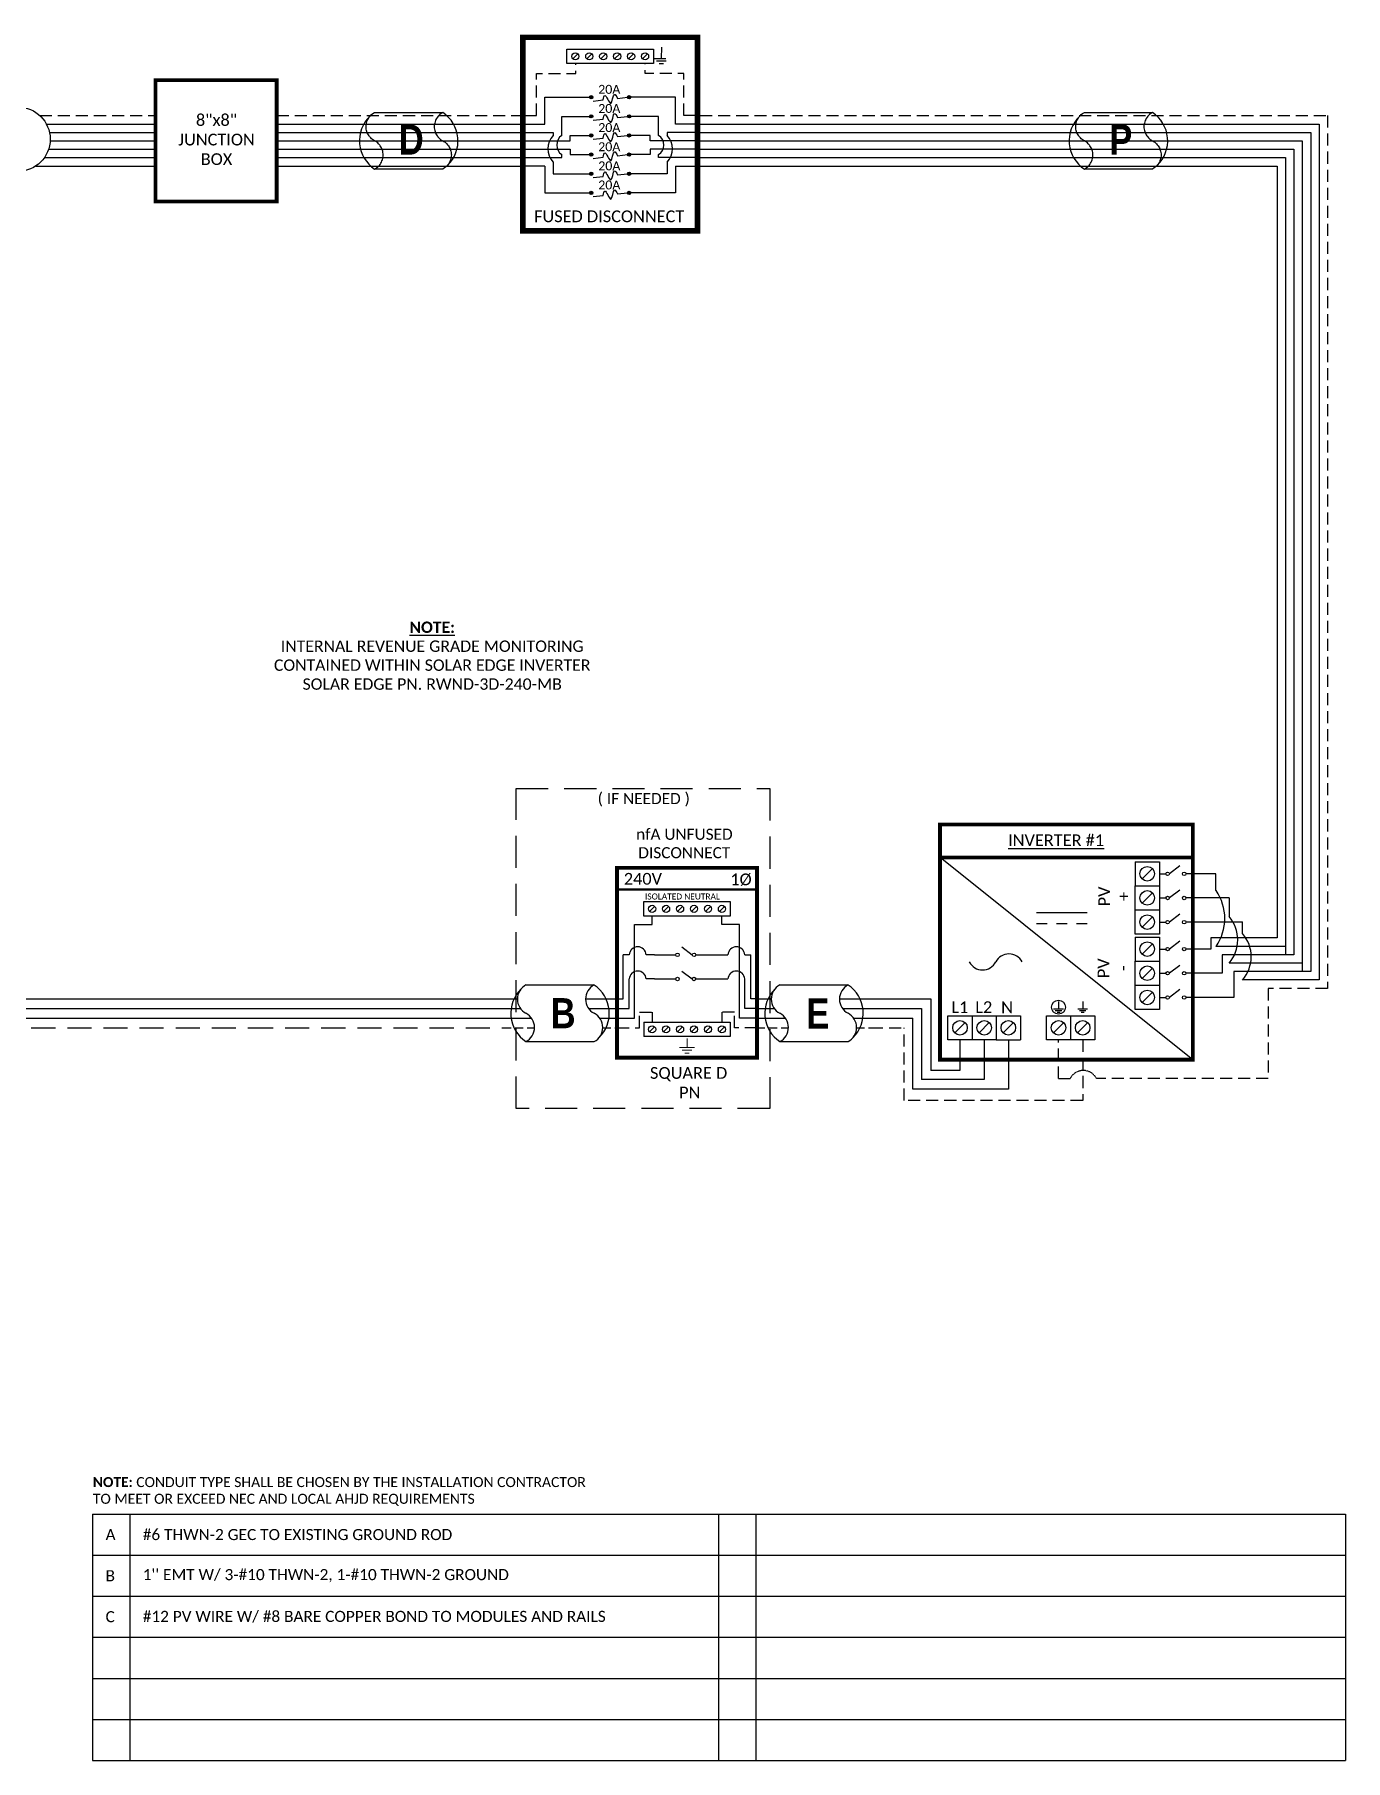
# Model space of a CAD drawing. Header units: feet. Extents: x 14992 to 15605, y 21610 to 22154.
# Drawn here: x 15197 to 15605, y 21611 to 22149 of the extents above; entities that cross this region are included whole.
import ezdxf

# ---------------------------------------------------------------- set-up
doc = ezdxf.new("R2010")
doc.units = ezdxf.units.FT
doc.header["$MEASUREMENT"] = 0
doc.linetypes.add('DASHED', pattern=[0.75, 0.5, -0.25])
doc.linetypes.add('HIDDEN', pattern=[0.375, 0.25, -0.125])
doc.layers.add('TEXT', color=7, linetype='Continuous')
doc.styles.add('ONE LINE TXT', font='techb___.ttf')
doc.styles.get("Standard").update_dxf_attribs({"font": 'calibri.ttf'})

# ---------------------------------------------------------------- blocks, each defined once
blk = doc.blocks.new('*U18')
at = {"color": 7, "linetype": 'Continuous'}
for p, q in [((-7.14, 13.31), (-28.39, 13.31)), ((-28.39, -4.31), (-7.14, -4.31))]:
    blk.add_line(p, q, dxfattribs=at)
at = {"color": 7}
for p, q in [((-35.53, 9), (-31.05, 9)), ((-9.81, 9), (0, 9))]:
    blk.add_line(p, q, dxfattribs=at)
at = {"color": 10}
for p, q in [((-35.53, 6), (-30.11, 6)), ((-8.87, 6), (0, 6))]:
    blk.add_line(p, q, dxfattribs=at)
at = {"color": 253}
for p, q in [((-35.53, 3), (-26.66, 3)), ((-5.41, 3), (0, 3))]:
    blk.add_line(p, q, dxfattribs=at)
at = {"color": 92, "linetype": 'HIDDEN', "ltscale": 10}
for p, q in [((-4.48, 0), (0, 0)), ((-35.53, 0), (-25.72, 0))]:
    blk.add_line(p, q, dxfattribs=at)
at = {"color": 7, "linetype": 'Continuous'}
for centre, start, end in [((-22.54, 4.5), 133.9732, 236.4265), ((-12.99, 4.5), 313.9732, 56.4265)]:
    blk.add_arc(centre, 10.58, start, end, dxfattribs=at)
at = {"linetype": 'Continuous'}
for centre, start, end in [((-26.08, 8.91), 117.6639, 242.3361), ((-4.83, 8.91), 117.6639, 242.3361), ((-30.7, 0.09), 297.6639, 62.3361), ((-9.45, 0.09), 297.6639, 62.3361)]:
    blk.add_arc(centre, 4.98, start, end, dxfattribs=at)
blk = doc.blocks.new('*U26')
at = {"color": 7}
blk.add_line((-79.14, 9), (0, 9), dxfattribs=at)
at = {"color": 10}
blk.add_line((-79.14, 6), (0, 6), dxfattribs=at)
at = {"color": 253}
blk.add_line((-79.14, 3), (0, 3), dxfattribs=at)
at = {"color": 92, "linetype": 'DASHED', "ltscale": 15}
blk.add_line((-79.14, 0), (0, 0), dxfattribs=at)
blk = doc.blocks.new('unfusedDisconnect')
at = {"lineweight": 50}
blk.add_line((-43.61, 43.06), (0, 43.06), dxfattribs=at)
at = {"color": 1, "linetype": 'Continuous'}
for p, q in [((-35.27, 34.78), (-35.27, 39.32)), ((-35.27, 39.32), (-8.32, 39.32)), ((-8.32, 39.32), (-8.32, 34.78)), ((-8.32, 34.78), (-35.27, 34.78)), ((-31.89, 22.73), (-25.32, 22.73)), ((-23.43, 25.18), (-20.16, 22.74)), ((-19.08, 22.73), (-11.7, 22.73)), ((-23.43, 17.65), (-20.16, 15.2)), ((-31.89, 15.2), (-25.32, 15.2)), ((-19.08, 15.2), (-11.7, 15.19)), ((-35.27, 1.76), (-8.32, 1.76)), ((-35.27, 1.76), (-35.27, -2.78)), ((-8.32, 1.76), (-8.32, -2.78)), ((-8.32, -2.78), (-35.27, -2.78))]:
    blk.add_line(p, q, dxfattribs=at)
at = {"color": 4, "linetype": 'Continuous'}
for p, q in [((-31.89, 37.83), (-33.46, 36.26)), ((-27.53, 37.83), (-29.11, 36.26)), ((-23.18, 37.83), (-24.76, 36.26)), ((-18.83, 37.83), (-20.41, 36.26)), ((-14.48, 37.83), (-16.06, 36.26)), ((-10.13, 37.83), (-11.7, 36.26)), ((-31.89, 0.28), (-33.46, -1.3)), ((-27.53, 0.28), (-29.11, -1.3)), ((-23.18, 0.28), (-24.76, -1.3)), ((-18.83, 0.28), (-20.41, -1.3)), ((-14.48, 0.28), (-16.06, -1.3)), ((-10.13, 0.28), (-11.7, -1.3))]:
    blk.add_line(p, q, dxfattribs=at)
at = {"color": 253, "linetype": 'Continuous'}
for p, q in [((-32.67, 32.17), (-32.67, 34.78)), ((-10.92, 32.17), (-10.92, 34.78)), ((-38.16, 3), (-38.16, 32.17)), ((-38.16, 32.17), (-32.67, 32.17)), ((-5.43, 32.17), (-10.92, 32.17)), ((-5.43, 3), (-5.43, 32.17)), ((-43.61, 3), (-38.16, 3)), ((0, 3), (-5.43, 3))]:
    blk.add_line(p, q, dxfattribs=at)
at = {"color": 7, "linetype": 'Continuous'}
for p, q in [((-41.66, 9), (-41.66, 22.73)), ((-39.8, 22.73), (-41.66, 22.73)), ((-31.89, 22.73), (-34.52, 22.73)), ((-11.7, 22.73), (-9.07, 22.73)), ((-3.79, 22.73), (-1.93, 22.73)), ((-1.93, 9), (-1.93, 22.73))]:
    blk.add_line(p, q, dxfattribs=at)
at = {"color": 10, "linetype": 'Continuous'}
for p, q in [((-39.8, 6), (-39.8, 15.2)), ((-31.89, 15.2), (-34.52, 15.2)), ((-11.7, 15.2), (-9.07, 15.2)), ((-3.79, 6), (-3.79, 15.2)), ((-43.61, 6), (-39.8, 6)), ((0, 6), (-3.79, 6))]:
    blk.add_line(p, q, dxfattribs=at)
at = {"color": 7}
for p, q in [((-43.61, 9), (-41.66, 9)), ((0, 9), (-1.93, 9))]:
    blk.add_line(p, q, dxfattribs=at)
at = {"color": 92, "linetype": 'HIDDEN', "ltscale": 15}
for p, q in [((-43.61, 0), (-36.58, 0)), ((-36.58, 0), (-36.58, 4.9)), ((-36.58, 4.9), (-32.67, 4.9)), ((-32.67, 4.9), (-32.67, 1.76)), ((-7.01, 4.9), (-10.92, 4.9)), ((-10.92, 4.9), (-10.92, 1.76)), ((-7.01, 0), (-7.01, 4.9)), ((0, 0), (-7.01, 0))]:
    blk.add_line(p, q, dxfattribs=at)
at = {"lineweight": 50, "const_width": 1.19}
blk.add_lwpolyline([(-43.61, -9.34), (-43.61, 49.84), (0, 49.84), (0, -9.34)], close=True, dxfattribs=at)
at = {"color": 92, "linetype": 'Continuous', "lineweight": 5, "ltscale": 0.05, "flags": 128}
for points in [[(-21.8, -3.32), (-21.8, -6.17)], [(-24.14, -6.17), (-19.45, -6.17)], [(-20.27, -7.03), (-23.32, -7.03)], [(-21.08, -7.9), (-22.51, -7.9)]]:
    blk.add_lwpolyline(points, dxfattribs=at)
at = {"color": 4, "linetype": 'Continuous'}
for centre in [(-32.67, 37.05), (-28.32, 37.05), (-23.97, 37.05), (-19.62, 37.05), (-15.27, 37.05), (-10.92, 37.05), (-32.67, -0.51), (-28.32, -0.51), (-23.97, -0.51), (-19.62, -0.51), (-15.27, -0.51), (-10.92, -0.51)]:
    blk.add_circle(centre, 1.11, dxfattribs=at)
at = {"color": 1, "linetype": 'Continuous'}
for centre in [(-24.78, 22.73), (-19.62, 22.73), (-24.78, 15.2), (-19.62, 15.2)]:
    blk.add_circle(centre, 0.541, dxfattribs=at)
at = {"color": 7, "linetype": 'Continuous'}
for centre in [(-37.16, 22.58), (-6.43, 22.58)]:
    blk.add_arc(centre, 2.64, 3.2819, 176.7181, dxfattribs=at)
at = {"color": 10, "linetype": 'Continuous'}
for centre in [(-37.16, 15.04), (-6.43, 15.04)]:
    blk.add_arc(centre, 2.64, 3.2819, 176.7181, dxfattribs=at)
at = {"color": 4, "linetype": 'Continuous'}
blk.add_text('ISOLATED NEUTRAL', height=1.8743, dxfattribs=at).set_placement((-34.91, 39.97))
at = {"color": 1}
for s, width, gutter_width, heights, insert, char_height, attachment_point in [('\\A1;\\pi17.559;nfA UNFUSED\\P\\pi18.229;DISCONNECT', 64.922, 0, [11.89], (-55.21, 62.04), 3.4544, 1), ('240V', 0.1481, 0.75, [0], (-35.55, 46.4), 3.658, 5), ('1Ø', 0.1481, 0.75, [0], (-4.98, 46.1), 3.658, 5), ('\\A1;\\pi13.903,t32.191;SQUARE D\\P\\pi22.981,t41.269;PN', 51.6906, 0.203, [45.94], (-47.25, -12.27), 3.6576, 1)]:
    blk.add_mtext_dynamic_manual_height_columns(s, width=width, gutter_width=gutter_width, heights=heights, dxfattribs=dict(at, insert=insert, char_height=char_height, attachment_point=attachment_point))
blk = doc.blocks.new('*U20')
at = {"color": 10, "linetype": 'DASHED', "ltscale": 20}
blk.add_lwpolyline([(-75.05, 74.56), (3.97, 74.56), (3.97, -25.17), (-75.05, -25.17)], close=True, dxfattribs=at)
at = {"color": 7}
for name, p in [('unfusedDisconnect', (0, 0)), ('*U18', (-43.61, 0))]:
    blk.add_blockref(name, p, dxfattribs=at)
at = {"color": 10, "insert": (-50.86, 73.16), "char_height": 3.4544, "attachment_point": 1}
blk.add_mtext_dynamic_manual_height_columns('\\A1;\\pi1.2092;( IF NEEDED )', width=30.7523, gutter_width=0, heights=[6.58], dxfattribs=at)
at = {"color": 1, "linetype": 'Continuous', "insert": (-64.3, 9.22), "char_height": 9.3833, "attachment_point": 1, "style": 'ONE LINE TXT'}
blk.add_mtext_dynamic_manual_height_columns('{\\W1;\\C256;B}', width=0.1385, gutter_width=2.13, heights=[0], dxfattribs=at)
blk = doc.blocks.new('*U30')
at = {"color": 7}
blk.add_line((-79.14, 9), (0, 9), dxfattribs=at)
at = {"color": 10}
blk.add_line((-79.14, 6), (0, 6), dxfattribs=at)
at = {"color": 253}
blk.add_line((-79.14, 3), (0, 3), dxfattribs=at)
at = {"color": 92, "linetype": 'DASHED', "ltscale": 15}
blk.add_line((-79.14, 0), (0, 0), dxfattribs=at)
at = {"color": 1, "insert": (-22.08, 115.96), "char_height": 3.5433, "attachment_point": 5}
blk.add_mtext_dynamic_manual_height_columns('{\\fCalibri|b1|i0|c0|p34;\\LNOTE:\\P}INTERNAL REVENUE GRADE MONITORING\\PCONTAINED WITHIN SOLAR EDGE INVERTER\\PSOLAR EDGE PN. RWND-3D-240-MB', width=99.534, gutter_width=7.17, heights=[0], dxfattribs=at)
blk = doc.blocks.new('*T19')
at = {"linetype": 'ByBlock', "lineweight": -2, "transparency": 16777216}
for p, q in [((0, 0), (390.51, 0)), ((0, 0), (0, -76.8)), ((11.58, 0), (11.58, -76.8)), ((195.1, 0), (195.1, -76.8)), ((206.68, 0), (206.68, -76.8)), ((390.51, 0), (390.51, -76.8)), ((0, -12.8), (390.51, -12.8)), ((0, -25.61), (390.51, -25.61)), ((0, -38.41), (390.51, -38.41)), ((0, -51.22), (390.51, -51.22)), ((0, -64.02), (390.51, -64.02)), ((0, -76.8), (390.51, -76.8))]:
    blk.add_line(p, q, dxfattribs=at)
at = {"color": 0, "linetype": 'Continuous', "transparency": 16777216, "char_height": 3.4544, "attachment_point": 4}
for s, insert, width in [('{\\fCalibri|b0|i0|c0;A', (4.06, -6.4), 3.4544), ('{\\fCalibri|b0|i0|c0;#6 THWN-2 GEC TO EXISTING GROUND ROD', (15.65, -6.4), 175.3856), ('{\\fCalibri|b0|i0|c0;', (199.16, -6.4), 3.4544), ('{\\fCalibri|b0|i0|c0;', (210.74, -6.4), 175.7027), ('{\\fCalibri|b0|i0|c0;B', (4.06, -19.21), 3.4544), ("{\\fCalibri|b0|i0|c0;1'' EMT W/ 3-#10 THWN-2, 1-#10 THWN-2 GROUND", (15.65, -19.21), 175.3856), ('{\\fCalibri|b0|i0|c0;', (199.16, -19.21), 3.4544), ('{\\fCalibri|b0|i0|c0;', (210.74, -19.21), 175.7027), ('{\\fCalibri|b0|i0|c0;C', (4.06, -32.01), 3.4544), ('{\\fCalibri|b0|i0|c0;#12 PV WIRE W/ #8 BARE COPPER BOND TO MODULES AND RAILS', (15.65, -32.01), 175.3856), ('{\\fCalibri|b0|i0|c0;', (199.16, -32.01), 3.4544), ('{\\fCalibri|b0|i0|c0;', (210.74, -32.01), 175.7027), ('{\\fCalibri|b0|i0|c0;', (4.06, -44.82), 3.4544), ('{\\fCalibri|b0|i0|c0;', (15.65, -44.82), 175.3856), ('{\\fCalibri|b0|i0|c0;', (199.16, -44.82), 3.4544), ('{\\fCalibri|b0|i0|c0;', (210.74, -44.82), 175.7027), ('{\\fCalibri|b0|i0|c0;', (4.06, -57.62), 3.4544), ('{\\fCalibri|b0|i0|c0;', (15.65, -57.62), 175.3856), ('{\\fCalibri|b0|i0|c0;', (199.16, -57.62), 3.4544), ('{\\fCalibri|b0|i0|c0;', (210.74, -57.62), 175.7027), ('{\\fCalibri|b0|i0|c0;', (4.06, -70.41), 3.4544), ('{\\fCalibri|b0|i0|c0;', (15.65, -70.41), 175.3856), ('{\\fCalibri|b0|i0|c0;', (199.16, -70.41), 3.4544), ('{\\fCalibri|b0|i0|c0;', (210.74, -70.41), 175.7027)]:
    blk.add_mtext(s, dxfattribs=dict(at, insert=insert, width=width))
blk = doc.blocks.new('8x8box')
at = {"lineweight": 50, "const_width": 1.19}
blk.add_lwpolyline([(37.78, 0), (0, 0), (0, 37.78), (37.78, 37.78)], close=True, dxfattribs=at)
at = {"color": 1, "insert": (19.03, 19.26), "char_height": 3.6576, "attachment_point": 5}
blk.add_mtext_dynamic_manual_height_columns('8"x8"  JUNCTION BOX ', width=0.4767, gutter_width=7.17, heights=[0], dxfattribs=at)
blk = doc.blocks.new('3 STRING FUSED DISCONNECT')
at = {"linetype": 'Continuous'}
h = blk.add_hatch(color=1, dxfattribs=at)
h.dxf.hatch_style = 1
edge = h.paths.add_edge_path()
edge.add_arc((21.34, 41.65), 0.513, 0, 360)
h = blk.add_hatch(color=1, dxfattribs=at)
h.dxf.hatch_style = 1
edge = h.paths.add_edge_path()
edge.add_arc((33.12, 41.65), 0.513, 0, 360)
h = blk.add_hatch(color=1, dxfattribs=at)
h.dxf.hatch_style = 1
edge = h.paths.add_edge_path()
edge.add_arc((21.34, 35.69), 0.513, 0, 360)
h = blk.add_hatch(color=1, dxfattribs=at)
h.dxf.hatch_style = 1
edge = h.paths.add_edge_path()
edge.add_arc((33.12, 35.69), 0.513, 0, 360)
h = blk.add_hatch(color=1, dxfattribs=at)
h.dxf.hatch_style = 1
edge = h.paths.add_edge_path()
edge.add_arc((21.34, 29.73), 0.513, 0, 360)
h = blk.add_hatch(color=1, dxfattribs=at)
h.dxf.hatch_style = 1
edge = h.paths.add_edge_path()
edge.add_arc((33.12, 29.73), 0.513, 0, 360)
h = blk.add_hatch(color=1, dxfattribs=at)
h.dxf.hatch_style = 1
edge = h.paths.add_edge_path()
edge.add_arc((21.34, 23.77), 0.513, 0, 360)
h = blk.add_hatch(color=1, dxfattribs=at)
h.dxf.hatch_style = 1
edge = h.paths.add_edge_path()
edge.add_arc((33.12, 23.77), 0.513, 0, 360)
h = blk.add_hatch(color=1, dxfattribs=at)
h.dxf.hatch_style = 1
edge = h.paths.add_edge_path()
edge.add_arc((21.34, 17.8), 0.513, 0, 360)
h = blk.add_hatch(color=1, dxfattribs=at)
h.dxf.hatch_style = 1
edge = h.paths.add_edge_path()
edge.add_arc((33.12, 17.8), 0.513, 0, 360)
h = blk.add_hatch(color=1, dxfattribs=at)
h.dxf.hatch_style = 1
edge = h.paths.add_edge_path()
edge.add_arc((21.34, 11.84), 0.513, 0, 360)
h = blk.add_hatch(color=1, dxfattribs=at)
h.dxf.hatch_style = 1
edge = h.paths.add_edge_path()
edge.add_arc((33.12, 11.84), 0.513, 0, 360)
at = {"color": 1, "linetype": 'Continuous'}
for p, q in [((13.76, 52.12), (13.76, 56.66)), ((13.76, 56.66), (40.7, 56.66)), ((40.7, 56.66), (40.7, 52.12)), ((40.7, 52.12), (13.76, 52.12)), ((21.94, 40.47), (25.04, 40.81)), ((29.51, 41.3), (32.61, 41.65)), ((21.95, 34.51), (25.05, 34.85)), ((29.52, 35.34), (32.62, 35.69)), ((21.95, 28.54), (25.05, 28.89)), ((29.52, 29.38), (32.62, 29.73)), ((21.94, 22.58), (25.04, 22.93)), ((29.51, 23.42), (32.61, 23.77)), ((21.95, 16.62), (25.05, 16.97)), ((29.52, 17.46), (32.62, 17.8)), ((21.95, 10.66), (25.05, 11.01)), ((29.52, 11.5), (32.62, 11.84))]:
    blk.add_line(p, q, dxfattribs=at)
at = {"color": 4, "linetype": 'Continuous'}
for p, q in [((17.14, 55.18), (15.57, 53.6)), ((21.49, 55.18), (19.92, 53.6)), ((25.84, 55.18), (24.27, 53.6)), ((30.19, 55.18), (28.62, 53.6)), ((34.54, 55.18), (32.97, 53.6)), ((38.89, 55.18), (37.32, 53.6))]:
    blk.add_line(p, q, dxfattribs=at)
at = {"color": 92, "linetype": 'HIDDEN', "ltscale": 15}
for p, q in [((0.83, 35.92), (4.26, 35.92)), ((53.64, 35.92), (50.2, 35.92))]:
    blk.add_line(p, q, dxfattribs=at)
at = {"color": 7, "linetype": 'Continuous'}
for p, q in [((6.89, 20.19), (6.89, 11.84)), ((47.58, 20.19), (47.58, 11.84)), ((6.89, 11.84), (14.75, 11.84)), ((47.58, 11.84), (39.71, 11.84))]:
    blk.add_line(p, q, dxfattribs=at)
at = {"lineweight": 50, "const_width": 1.71}
blk.add_lwpolyline([(54.46, 0), (0, 0), (0, 60.34), (54.46, 60.34)], close=True, dxfattribs=at)
blk.add_lwpolyline([(54.46, 0), (0, 0), (0, 60.34), (54.46, 60.34)], close=True, dxfattribs=at)
at = {"color": 92, "linetype": 'HIDDEN', "ltscale": 15, "flags": 128}
for points in [[(43.18, 57.24), (43.17, 53.74)], [(4.26, 35.92), (4.26, 49.04), (16.54, 49.04), (16.54, 52.12)], [(50.2, 35.92), (50.2, 49.04), (38.11, 49.04), (38.11, 52.12)], [(40.83, 53.74), (45.51, 53.74)], [(44.7, 52.87), (41.64, 52.87)], [(43.89, 52.01), (42.46, 52.01)]]:
    blk.add_lwpolyline(points, dxfattribs=at)
at = {"color": 10, "linetype": 'Continuous', "flags": 128}
for points in [[(0, 33.3), (6.89, 33.3), (6.89, 41.65), (14.75, 41.65)], [(54.46, 33.3), (47.58, 33.3), (47.58, 41.65), (39.71, 41.65)], [(12.13, 29.73), (12.13, 35.69), (14.75, 35.69)], [(42.34, 29.73), (42.34, 35.69), (39.71, 35.69)], [(0, 28.06), (14.75, 28.06), (14.75, 29.73)], [(54.46, 28.06), (39.71, 28.06), (39.71, 29.73)], [(0, 22.81), (12.13, 22.81), (12.13, 23.77)], [(54.46, 22.81), (42.34, 22.81), (42.34, 23.77)]]:
    blk.add_lwpolyline(points, dxfattribs=at)
at = {"color": 1, "linetype": 'Continuous', "flags": 128}
for points in [[(14.75, 41.65), (21.34, 41.65)], [(39.71, 41.65), (33.12, 41.65)], [(14.75, 35.69), (21.34, 35.69)], [(14.75, 35.69), (21.34, 35.69)], [(39.71, 35.69), (33.12, 35.69)], [(39.71, 35.69), (33.12, 35.69)], [(14.75, 29.73), (21.34, 29.73)], [(14.75, 29.73), (21.34, 29.73)], [(39.71, 29.73), (33.12, 29.73)], [(39.71, 29.73), (33.12, 29.73)], [(14.75, 23.77), (21.34, 23.77)], [(14.75, 23.77), (21.34, 23.77)], [(39.71, 23.77), (33.12, 23.77)], [(39.71, 23.77), (33.12, 23.77)], [(14.75, 17.8), (21.34, 17.8)], [(14.75, 17.8), (21.34, 17.8)], [(39.71, 17.8), (33.12, 17.8)], [(39.71, 17.8), (33.12, 17.8)], [(14.75, 11.84), (21.34, 11.84)], [(39.71, 11.84), (33.12, 11.84)]]:
    blk.add_lwpolyline(points, dxfattribs=at)
at = {"color": 7, "linetype": 'Continuous', "flags": 128}
for points in [[(0, 30.68), (9.51, 30.68), (9.51, 29.73)], [(54.46, 30.68), (44.96, 30.68), (44.96, 29.73)], [(0, 25.43), (14.75, 25.43), (14.75, 23.77)], [(54.46, 25.43), (39.71, 25.43), (39.71, 23.77)], [(6.89, 20.19), (0, 20.19)], [(9.51, 21.46), (9.51, 17.8), (14.75, 17.8)], [(44.96, 21.46), (44.96, 17.8), (39.71, 17.8)], [(47.58, 20.19), (54.46, 20.19)]]:
    blk.add_lwpolyline(points, dxfattribs=at)
at = {"color": 4, "linetype": 'Continuous'}
for centre in [(16.36, 54.39), (20.71, 54.39), (25.06, 54.39), (29.41, 54.39), (33.76, 54.39), (38.11, 54.39)]:
    blk.add_circle(centre, 1.11, dxfattribs=at)
at = {"color": 1, "linetype": 'Continuous'}
for centre in [(21.34, 41.65), (33.12, 41.65), (21.34, 35.69), (33.12, 35.69), (21.34, 29.73), (33.12, 29.73), (21.34, 23.77), (33.12, 23.77), (21.34, 17.8), (33.12, 17.8), (21.34, 11.84), (33.12, 11.84)]:
    blk.add_circle(centre, 0.513, dxfattribs=at)
at = {"color": 7, "linetype": 'Continuous'}
for centre, start, end in [((13.73, 25.59), 135.6055, 224.3945), ((40.74, 25.59), 315.6055, 44.3945)]:
    blk.add_arc(centre, 5.91, start, end, dxfattribs=at)
at = {"color": 10, "linetype": 'Continuous'}
for centre, start, end in [((14.17, 26.75), 124.3567, 235.6433), ((40.3, 26.75), 304.3567, 55.6433)]:
    blk.add_arc(centre, 3.61, start, end, dxfattribs=at)
at = {"color": 1, "linetype": 'Continuous'}
for points in [[(25.04, 40.81), (25.55, 42.21), (27.42, 39.72), (28.57, 42.55), (29.51, 41.3)], [(25.05, 34.85), (25.56, 36.25), (27.43, 33.76), (28.58, 36.59), (29.52, 35.34)], [(25.05, 28.89), (25.56, 30.29), (27.43, 27.8), (28.58, 30.63), (29.52, 29.38)], [(25.04, 22.93), (25.55, 24.33), (27.42, 21.84), (28.57, 24.67), (29.51, 23.42)], [(25.05, 16.97), (25.56, 18.37), (27.43, 15.87), (28.58, 18.71), (29.52, 17.46)], [(25.05, 11.01), (25.56, 12.41), (27.43, 9.91), (28.58, 12.75), (29.52, 11.5)]]:
    blk.add_spline(points, degree=3, dxfattribs=at)
for p in [(23.5, 42.72), (23.51, 36.76), (23.51, 30.8), (23.5, 24.83), (23.51, 18.87), (23.51, 12.91)]:
    blk.add_text('20A', height=2.778, dxfattribs=at).set_placement(p)
at = {"color": 1, "insert": (26.91, 4.5), "char_height": 3.6576, "attachment_point": 5}
blk.add_mtext_dynamic_manual_height_columns('FUSED DISCONNECT', width=66.4289, gutter_width=7.17, heights=[0], dxfattribs=at)
blk = doc.blocks.new('*U24')
at = {"color": 7}
blk.add_lwpolyline([(-10.62, -8.81), (-10.06, -8.47), (-10.06, -8.47), (-10.06, -8.47), (-9.67, -8.16), (-9.38, -7.89), (-9.16, -7.65), (-8.95, -7.39), (-8.67, -6.98), (-8.49, -6.65), (-8.33, -6.29), (-8.2, -5.93), (-8.09, -5.55), (-8.02, -5.18), (-7.97, -4.8), (-7.96, -4.4), (-7.97, -4.02), (-8.02, -3.63), (-8.09, -3.26), (-8.2, -2.88), (-8.33, -2.53), (-8.49, -2.17), (-8.68, -1.83), (-8.87, -1.53), (-9.03, -1.33), (-9.12, -1.2), (-9.39, -0.91), (-9.65, -0.67), (-9.93, -0.44), (-10.26, -0.21), (-10.62, 0), (-10.98, 0.21), (-11.31, 0.44), (-11.6, 0.67), (-11.85, 0.91), (-12.12, 1.2), (-12.22, 1.33), (-12.37, 1.53), (-12.57, 1.83), (-12.76, 2.17), (-12.92, 2.53), (-13.05, 2.88), (-13.15, 3.26), (-13.23, 3.63), (-13.27, 4.02), (-13.29, 4.4), (-13.27, 4.8), (-13.23, 5.18), (-13.15, 5.55), (-13.05, 5.93), (-12.92, 6.29), (-12.75, 6.65), (-12.57, 6.98), (-12.29, 7.39), (-12.08, 7.65), (-11.86, 7.89), (-11.57, 8.16), (-11.19, 8.47), (-11.19, 8.47), (-11.19, 8.47), (-10.62, 8.81), (10.62, 8.81), (10.06, 8.47), (10.06, 8.47), (10.06, 8.47), (9.67, 8.16), (9.38, 7.89), (9.16, 7.65), (8.95, 7.39), (8.67, 6.98), (8.49, 6.65), (8.33, 6.29), (8.2, 5.93), (8.09, 5.55), (8.02, 5.18), (7.97, 4.8), (7.96, 4.4), (7.97, 4.02), (8.02, 3.63), (8.09, 3.26), (8.2, 2.88), (8.33, 2.53), (8.49, 2.17), (8.68, 1.83), (8.87, 1.53), (9.03, 1.33), (9.12, 1.2), (9.39, 0.91), (9.65, 0.67), (9.93, 0.44), (10.26, 0.21), (10.62, 0), (10.98, -0.21), (11.31, -0.44), (11.6, -0.67), (11.85, -0.91), (12.12, -1.2), (12.22, -1.33), (12.37, -1.53), (12.57, -1.83), (12.76, -2.17), (12.92, -2.53), (13.05, -2.88), (13.15, -3.26), (13.23, -3.63), (13.27, -4.02), (13.29, -4.4), (13.27, -4.8), (13.23, -5.18), (13.15, -5.55), (13.05, -5.93), (12.92, -6.29), (12.75, -6.65), (12.57, -6.98), (12.29, -7.39), (12.08, -7.65), (11.86, -7.89), (11.57, -8.16), (11.19, -8.47), (11.19, -8.47), (11.19, -8.47), (10.62, -8.81), (10.62, -8.81)], close=True, dxfattribs=at)
at = {"color": 7, "linetype": 'Continuous'}
for centre, start, end in [((-4.77, 0), 133.9732, 236.4265), ((4.77, 0), 313.9732, 56.4265)]:
    blk.add_arc(centre, 10.58, start, end, dxfattribs=at)
at = {"color": 1, "linetype": 'Continuous', "insert": (-2.84, 5.1), "char_height": 9.3833, "attachment_point": 1, "style": 'ONE LINE TXT'}
blk.add_mtext_dynamic_manual_height_columns('{\\W1;\\C256;P}', width=0.1385, gutter_width=2.13, heights=[0], dxfattribs=at)
blk = doc.blocks.new('*U23')
at = {"color": 7}
blk.add_lwpolyline([(-10.62, -8.81), (-10.06, -8.47), (-10.06, -8.47), (-10.06, -8.47), (-9.67, -8.16), (-9.38, -7.89), (-9.16, -7.65), (-8.95, -7.39), (-8.67, -6.98), (-8.49, -6.65), (-8.33, -6.29), (-8.2, -5.93), (-8.09, -5.55), (-8.02, -5.18), (-7.97, -4.8), (-7.96, -4.4), (-7.97, -4.02), (-8.02, -3.63), (-8.09, -3.26), (-8.2, -2.88), (-8.33, -2.53), (-8.49, -2.17), (-8.68, -1.83), (-8.87, -1.53), (-9.03, -1.33), (-9.12, -1.2), (-9.39, -0.91), (-9.65, -0.67), (-9.93, -0.44), (-10.26, -0.21), (-10.62, 0), (-10.98, 0.21), (-11.31, 0.44), (-11.6, 0.67), (-11.85, 0.91), (-12.12, 1.2), (-12.22, 1.33), (-12.37, 1.53), (-12.57, 1.83), (-12.76, 2.17), (-12.92, 2.53), (-13.05, 2.88), (-13.15, 3.26), (-13.23, 3.63), (-13.27, 4.02), (-13.29, 4.4), (-13.27, 4.8), (-13.23, 5.18), (-13.15, 5.55), (-13.05, 5.93), (-12.92, 6.29), (-12.75, 6.65), (-12.57, 6.98), (-12.29, 7.39), (-12.08, 7.65), (-11.86, 7.89), (-11.57, 8.16), (-11.19, 8.47), (-11.19, 8.47), (-11.19, 8.47), (-10.62, 8.81), (10.62, 8.81), (10.06, 8.47), (10.06, 8.47), (10.06, 8.47), (9.67, 8.16), (9.38, 7.89), (9.16, 7.65), (8.95, 7.39), (8.67, 6.98), (8.49, 6.65), (8.33, 6.29), (8.2, 5.93), (8.09, 5.55), (8.02, 5.18), (7.97, 4.8), (7.96, 4.4), (7.97, 4.02), (8.02, 3.63), (8.09, 3.26), (8.2, 2.88), (8.33, 2.53), (8.49, 2.17), (8.68, 1.83), (8.87, 1.53), (9.03, 1.33), (9.12, 1.2), (9.39, 0.91), (9.65, 0.67), (9.93, 0.44), (10.26, 0.21), (10.62, 0), (10.98, -0.21), (11.31, -0.44), (11.6, -0.67), (11.85, -0.91), (12.12, -1.2), (12.22, -1.33), (12.37, -1.53), (12.57, -1.83), (12.76, -2.17), (12.92, -2.53), (13.05, -2.88), (13.15, -3.26), (13.23, -3.63), (13.27, -4.02), (13.29, -4.4), (13.27, -4.8), (13.23, -5.18), (13.15, -5.55), (13.05, -5.93), (12.92, -6.29), (12.75, -6.65), (12.57, -6.98), (12.29, -7.39), (12.08, -7.65), (11.86, -7.89), (11.57, -8.16), (11.19, -8.47), (11.19, -8.47), (11.19, -8.47), (10.62, -8.81), (10.62, -8.81)], close=True, dxfattribs=at)
at = {"color": 7, "linetype": 'Continuous'}
for centre, start, end in [((-4.77, 0), 133.9732, 236.4265), ((4.77, 0), 313.9732, 56.4265)]:
    blk.add_arc(centre, 10.58, start, end, dxfattribs=at)
at = {"color": 1, "linetype": 'Continuous', "insert": (-3.09, 5.1), "char_height": 9.3833, "attachment_point": 1, "style": 'ONE LINE TXT'}
blk.add_mtext_dynamic_manual_height_columns('{\\W1;\\C256;D}', width=0.1385, gutter_width=2.13, heights=[0], dxfattribs=at)

msp = doc.modelspace()

# ---------------------------------------------------------------- linework, layer by layer
at = {"color": 10, "linetype": 'Continuous'}
for p, q in [((15200.49, 22120.71), (15234.49, 22120.71)), ((15272.27, 22120.71), (15348.99, 22120.71)), ((15404.28, 22120.71), (15597.18, 22120.71)), ((15597.18, 22120.71), (15597.17, 21853.88)), ((15201.68, 22115.47), (15234.49, 22115.47)), ((15272.27, 22115.47), (15348.99, 22115.47)), ((15404.28, 22115.47), (15591.93, 22115.47)), ((15591.93, 22115.47), (15591.93, 21856.5)), ((15199.88, 22110.23), (15234.49, 22110.23)), ((15272.27, 22110.23), (15348.99, 22110.23)), ((15404.28, 22110.23), (15586.69, 22110.23)), ((15586.69, 22110.23), (15586.69, 21861.74)), ((15565.04, 21886.99), (15555.66, 21886.99)), ((15565.04, 21881.73), (15565.04, 21886.99)), ((15569.1, 21879.46), (15555.66, 21879.46)), ((15569.1, 21879.46), (15569.1, 21873.63)), ((15573.29, 21871.92), (15555.66, 21871.92)), ((15573.29, 21868.39), (15573.29, 21871.98)), ((15586.69, 21864.36), (15565.04, 21864.36)), ((15591.93, 21859.12), (15569.1, 21859.12)), ((15597.17, 21853.88), (15573.29, 21853.88)), ((15457.5, 21845), (15473.26, 21845)), ((15473.26, 21845), (15473.26, 21822.81)), ((15492.79, 21835.21), (15492.79, 21822.81)), ((15492.79, 21822.81), (15473.26, 21822.81))]:
    msp.add_line(p, q, dxfattribs=at)
at = {"color": 7, "linetype": 'Continuous'}
for p, q in [((15201.19, 22112.85), (15234.49, 22112.85)), ((15201.46, 22118.09), (15234.49, 22118.09)), ((15272.27, 22118.09), (15348.99, 22118.09)), ((15272.27, 22112.85), (15348.99, 22112.85)), ((15404.28, 22118.09), (15594.55, 22118.09)), ((15404.28, 22112.85), (15589.31, 22112.85)), ((15589.31, 22112.85), (15589.31, 21861.74)), ((15594.55, 22118.09), (15594.55, 21856.5)), ((15197.2, 22107.61), (15234.49, 22107.61)), ((15272.27, 22107.61), (15348.99, 22107.61)), ((15404.28, 22107.61), (15584.06, 22107.61)), ((15584.06, 22107.61), (15584.06, 21866.99)), ((15557.81, 21829.04), (15479.04, 21892.06)), ((15524.86, 21874.81), (15509.09, 21874.81)), ((15512.39, 21871.4), (15509.09, 21871.4)), ((15518.62, 21871.4), (15515.33, 21871.4)), ((15524.86, 21871.4), (15521.56, 21871.4)), ((15584.06, 21866.99), (15563.4, 21866.99)), ((15563.4, 21866.99), (15563.4, 21863.51)), ((15563.4, 21863.51), (15555.66, 21863.51)), ((15589.31, 21861.74), (15566.98, 21861.74)), ((15566.98, 21861.74), (15566.98, 21855.98)), ((15566.98, 21855.98), (15555.66, 21855.98)), ((15594.55, 21856.5), (15570.56, 21856.5)), ((15570.56, 21856.5), (15570.56, 21848.44)), ((15457.5, 21848), (15476.2, 21848)), ((15476.2, 21848), (15476.2, 21825.62)), ((15570.56, 21848.44), (15555.66, 21848.44)), ((15485.25, 21835.21), (15485.25, 21825.62)), ((15485.25, 21825.62), (15476.2, 21825.62))]:
    msp.add_line(p, q, dxfattribs=at)
at = {"color": 1, "linetype": 'Continuous'}
for p, q in [((15539.85, 21890.76), (15547.39, 21890.76)), ((15539.85, 21890.76), (15539.85, 21883.22)), ((15547.39, 21890.76), (15547.39, 21883.22)), ((15547.39, 21886.99), (15549.42, 21886.99)), ((15553.81, 21889.45), (15550.55, 21887.01)), ((15539.85, 21868.16), (15539.85, 21883.22)), ((15539.85, 21883.22), (15547.39, 21883.22)), ((15539.85, 21868.16), (15539.85, 21883.22)), ((15547.39, 21883.22), (15547.39, 21868.16)), ((15547.39, 21883.22), (15547.39, 21875.69)), ((15553.81, 21881.92), (15550.55, 21879.48)), ((15547.39, 21879.46), (15549.42, 21879.46)), ((15547.39, 21875.69), (15539.85, 21875.69)), ((15547.39, 21871.92), (15549.42, 21871.92)), ((15553.81, 21874.38), (15550.55, 21871.94)), ((15547.39, 21868.16), (15539.85, 21868.16)), ((15539.85, 21867.28), (15547.39, 21867.28)), ((15539.85, 21867.28), (15539.85, 21859.74)), ((15547.39, 21867.28), (15547.39, 21859.74)), ((15553.81, 21865.97), (15550.55, 21863.53)), ((15547.39, 21863.51), (15549.42, 21863.51)), ((15539.85, 21844.67), (15539.85, 21859.74)), ((15539.85, 21859.74), (15547.39, 21859.74)), ((15547.39, 21859.74), (15547.39, 21852.21)), ((15547.39, 21855.98), (15549.42, 21855.98)), ((15553.81, 21858.44), (15550.55, 21855.99)), ((15547.39, 21852.21), (15539.85, 21852.21)), ((15547.39, 21852.21), (15547.39, 21844.67)), ((15553.81, 21850.9), (15550.55, 21848.46)), ((15547.39, 21844.67), (15539.85, 21844.67)), ((15547.39, 21848.44), (15549.42, 21848.44)), ((15481.49, 21842.74), (15496.55, 21842.74)), ((15481.49, 21835.21), (15481.49, 21842.74)), ((15481.49, 21842.74), (15489.02, 21842.74)), ((15489.02, 21842.74), (15489.02, 21835.21)), ((15496.55, 21842.74), (15496.55, 21835.21)), ((15496.55, 21842.74), (15504.09, 21842.74)), ((15504.09, 21842.74), (15504.09, 21835.21)), ((15512.19, 21842.74), (15527.26, 21842.74)), ((15512.19, 21835.21), (15512.19, 21842.74)), ((15512.19, 21842.74), (15519.73, 21842.74)), ((15519.73, 21842.74), (15519.73, 21835.21)), ((15527.26, 21842.74), (15527.26, 21835.21)), ((15496.55, 21835.21), (15481.49, 21835.21)), ((15496.55, 21835.21), (15504.09, 21835.21)), ((15527.26, 21835.21), (15512.19, 21835.21))]:
    msp.add_line(p, q, dxfattribs=at)
at = {"color": 4, "linetype": 'Continuous'}
for p, q in [((15545.23, 21888.6), (15542.01, 21885.38)), ((15545.23, 21881.06), (15542.01, 21877.85)), ((15545.23, 21873.53), (15542.01, 21870.32)), ((15545.23, 21865.12), (15542.01, 21861.9)), ((15545.23, 21857.58), (15542.01, 21854.37)), ((15545.23, 21850.05), (15542.01, 21846.83)), ((15486.86, 21840.58), (15483.65, 21837.37)), ((15494.39, 21840.58), (15491.18, 21837.37)), ((15501.93, 21840.58), (15498.71, 21837.37)), ((15517.57, 21840.58), (15514.35, 21837.37)), ((15525.1, 21840.58), (15521.89, 21837.37))]:
    msp.add_line(p, q, dxfattribs=at)
at = {"color": 92, "linetype": 'HIDDEN', "ltscale": 15}
for p, q in [((15599.8, 21851.26), (15581.29, 21851.26)), ((15581.29, 21851.26), (15581.29, 21823.17)), ((15457.5, 21839), (15467.85, 21839)), ((15467.85, 21816.3), (15467.85, 21839)), ((15515.96, 21823.17), (15515.96, 21835.21)), ((15523.49, 21835.21), (15523.49, 21816.3)), ((15515.96, 21823.17), (15519.56, 21823.17)), ((15581.29, 21823.17), (15527.8, 21823.17)), ((15523.49, 21816.3), (15467.85, 21816.3))]:
    msp.add_line(p, q, dxfattribs=at)
at = {"color": 253, "linetype": 'Continuous'}
for p, q in [((15457.5, 21842), (15470.58, 21842)), ((15470.58, 21819.84), (15470.58, 21842)), ((15500.32, 21835.21), (15500.32, 21819.84)), ((15500.32, 21819.84), (15470.58, 21819.84))]:
    msp.add_line(p, q, dxfattribs=at)
at = {"color": 7, "lineweight": 50, "const_width": 1.19}
msp.add_lwpolyline([(15479.04, 21829.04), (15479.04, 21902.35), (15557.81, 21902.35), (15557.81, 21829.04)], close=True, dxfattribs=at)
at = {"lineweight": 50, "const_width": 1.19}
msp.add_lwpolyline([(15479.04, 21892.06), (15479.04, 21902.35), (15557.81, 21902.35), (15557.81, 21892.06)], close=True, dxfattribs=at)
at = {"color": 92, "linetype": 'Continuous', "flags": 128}
for points in [[(15514.42, 21844.85), (15517.49, 21844.85)], [(15516.96, 21844.28), (15514.95, 21844.28)], [(15515.96, 21847.15), (15515.96, 21844.85)], [(15521.96, 21844.85), (15525.03, 21844.85)], [(15524.5, 21844.28), (15522.49, 21844.28)], [(15523.49, 21847.15), (15523.49, 21844.85)], [(15516.43, 21843.71), (15515.49, 21843.71)], [(15523.96, 21843.71), (15523.02, 21843.71)]]:
    msp.add_lwpolyline(points, dxfattribs=at)
at = {"color": 7, "linetype": 'Continuous'}
msp.add_circle((15191.65, 22115.97), 10.03, dxfattribs=at)
at = {"color": 4, "linetype": 'Continuous'}
for centre in [(15543.62, 21886.99), (15543.62, 21879.46), (15543.62, 21871.92), (15543.62, 21863.51), (15543.62, 21855.98), (15543.62, 21848.44), (15485.25, 21838.97), (15492.79, 21838.97), (15500.32, 21838.97), (15515.96, 21838.97), (15523.49, 21838.97)]:
    msp.add_circle(centre, 2.27, dxfattribs=at)
at = {"color": 1, "linetype": 'Continuous'}
for centre in [(15549.96, 21886.99), (15555.12, 21886.99), (15549.96, 21879.46), (15555.12, 21879.46), (15549.96, 21871.92), (15555.12, 21871.92), (15549.96, 21863.51), (15555.12, 21863.51), (15549.96, 21855.98), (15555.12, 21855.98), (15549.96, 21848.44), (15555.12, 21848.44)]:
    msp.add_circle(centre, 0.541, dxfattribs=at)
at = {"color": 92, "linetype": 'Continuous'}
msp.add_circle((15515.96, 21845.41), 2.17, dxfattribs=at)
at = {"color": 10, "linetype": 'Continuous'}
for centre, radius, start, end in [((15552.8, 21873.05), 15.01, 324.6607, 35.3393), ((15560.81, 21866.38), 11.02, 318.8055, 41.1945), ((15565, 21861.13), 11.02, 318.8055, 41.1945)]:
    msp.add_arc(centre, radius, start, end, dxfattribs=at)
at = {"linetype": 'Continuous'}
for centre, start, end in [((15500.51, 21857.36), 27.6639, 152.3361), ((15492.27, 21861.67), 207.6639, 332.3361)]:
    msp.add_arc(centre, 4.65, start, end, dxfattribs=at)
at = {"color": 92, "linetype": 'HIDDEN', "ltscale": 0.3}
msp.add_arc((15523.68, 21821.01), 4.65, 27.6639, 152.3361, dxfattribs=at)
at = {"layer": 'TEXT', "color": 92, "linetype": 'HIDDEN', "ltscale": 15}
for p, q in [((15198.46, 22123.34), (15234.49, 22123.34)), ((15272.27, 22123.34), (15348.99, 22123.34)), ((15404.28, 22123.34), (15599.8, 22123.34)), ((15599.8, 22123.34), (15599.8, 21851.26))]:
    msp.add_line(p, q, dxfattribs=at)

# ---------------------------------------------------------------- block references
at = {"color": 7}
for name, p in [('3 STRING FUSED DISCONNECT', (15348.99, 22087.41)), ('8x8box', (15234.49, 22096.58)), ('*U30', (15342.83, 21839)), ('*U20', (15421.97, 21839)), ('*U18', (15457.5, 21839)), ('*U26', (15263.69, 21839))]:
    msp.add_blockref(name, p, dxfattribs=at)
msp.add_blockref('*T19', (15214.89, 21687.39))

# ---------------------------------------------------------------- texts
at = {"color": 1, "linetype": 'Continuous'}
msp.add_text('%%UINVERTER #1', height=3.6576, dxfattribs=at).set_placement((15500.25, 21895.61))
at = {"color": 1, "char_height": 3.658, "attachment_point": 5, "rotation": 90}
for s, width, insert in [('PV +', 2.8378, (15533.23, 21879.92)), ('PV -', 2.8013, (15533, 21857.54))]:
    msp.add_mtext_dynamic_manual_height_columns(s, width=width, gutter_width=0.75, heights=[0], dxfattribs=dict(at, insert=insert))
at = {"color": 1, "linetype": 'Continuous', "insert": (15437.35, 21848.13), "char_height": 9.3833, "attachment_point": 1, "style": 'ONE LINE TXT'}
msp.add_mtext_dynamic_manual_height_columns('{\\W1;\\C256;E}', width=0.1385, gutter_width=2.13, heights=[0], dxfattribs=at)
at = {"color": 1, "attachment_point": 5}
for s, insert, char_height in [('L1', (15485.2, 21845.38), 3.658), ('L2', (15492.66, 21845.41), 3.658), ('N', (15499.91, 21845.36), 3.66)]:
    msp.add_mtext_dynamic_manual_height_columns(s, width=0.1481, gutter_width=0.75, heights=[0], dxfattribs=dict(at, insert=insert, char_height=char_height))
at = {"color": 10, "insert": (15214.98, 21698.93), "char_height": 3.10896, "attachment_point": 1}
msp.add_mtext_dynamic_manual_height_columns('\\A1;{\\fCalibri|b1|i0|c0|p34;NOTE:} {\\A0;\\H1.0052x;CONDUIT TYPE SHALL BE CHOSEN BY THE INSTALLATION CONTRACTOR\\PTO MEET OR EXCEED NEC AND LOCAL AHJD REQUIREMENTS}', width=164.3528, gutter_width=0, heights=[9.89], dxfattribs=at)

# ---------------------------------------------------------------- next in the draw order: block references
at = {"color": 7}
for name, p in [('*U23', (15313.43, 22115.47)), ('*U24', (15534.63, 22115.47))]:
    msp.add_blockref(name, p, dxfattribs=at)

doc.saveas('drawing.dxf')
